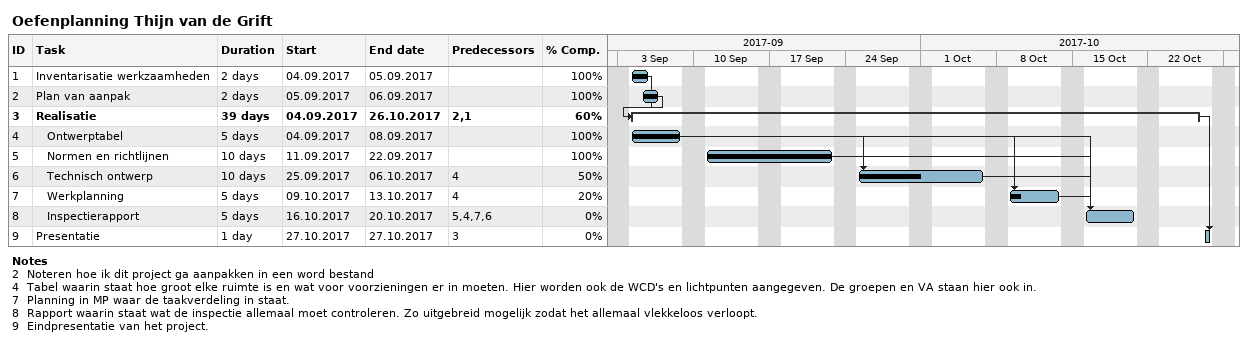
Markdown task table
Oefenplanning Thijn van de Grift

| ID | Level | Task | Duration | Start | Finish | Predecessors | % complete |
|---|---|---|---|---|---|---|---|
| 1 | 1 | Inventarisatie werkzaamheden | 2d | 2017-09-04 | 2017-09-05 |  | 100 |
| 2 | 1 | Plan van aanpak | 2d | 2017-09-05 | 2017-09-06 |  | 100 |
| 3 | 1 | **Realisatie** | 39d | 2017-09-04 | 2017-10-26 | 2, 1 | 60 |
| 4 | 2 | Ontwerptabel | 5d | 2017-09-04 | 2017-09-08 |  | 100 |
| 5 | 2 | Normen en richtlijnen | 10d | 2017-09-11 | 2017-09-22 |  | 100 |
| 6 | 2 | Technisch ontwerp | 10d | 2017-09-25 | 2017-10-06 | 4 | 50 |
| 7 | 2 | Werkplanning | 5d | 2017-10-09 | 2017-10-13 | 4 | 20 |
| 8 | 2 | Inspectierapport | 5d | 2017-10-16 | 2017-10-20 | 5, 4, 7, 6 | 0 |
| 9 | 1 | Presentatie | 1d | 2017-10-27 | 2017-10-27 | 3 | 0 |

Notes
- 2: Noteren hoe ik dit project ga aanpakken in een word bestand
- 4: Tabel waarin staat hoe groot elke ruimte is en wat voor voorzieningen er in moeten. Hier worden ook de WCD's en lichtpunten aangegeven. De groepen en VA staan hier ook in.
- 7: Planning in MP waar de taakverdeling in staat.
- 8: Rapport waarin staat wat de inspectie allemaal moet controleren. Zo uitgebreid mogelijk zodat het allemaal vlekkeloos verloopt.
- 9: Eindpresentatie van het project.
